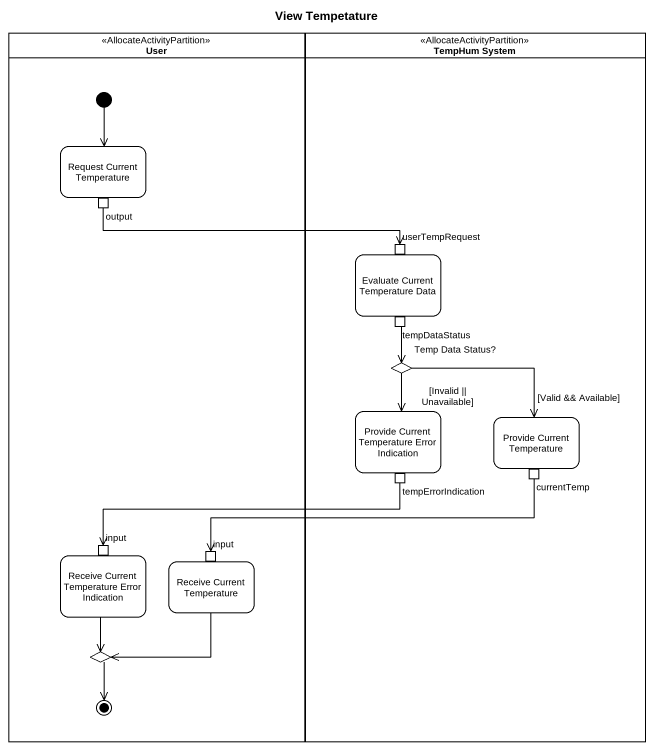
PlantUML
@startuml
title View Tempetature
hide empty description
state User <<AllocateActivityPartition>> {
  state "Request Current Temperature" as Request_Current_Temperature {
    state output <<outputPin>>
  }
  state "Receive Current Temperature Error Indication" as Receive_Current_Temperature {
    state input <<inputPin>>
  }
  state "Receive Current Temperature" as Receive_Current_Temperature_2 {
    state "input" as input_2 <<inputPin>>
  }
  state choice1 <<choice>>
  [*] --> Request_Current_Temperature
  choice1 --> [*]
}
state "TempHum System" as TempHum_System <<AllocateActivityPartition>> {
  state "Evaluate Current Temperature Data" as Evaluate_Current {
    state userTempRequest <<inputPin>>
    state tempDataStatus <<outputPin>>
  }
  state "Temp Data Status?" as Temp_Data_Status <<choice>>
  state "Provide Current Temperature Error Indication" as Provide_Current_Temperature {
    state tempErrorIndication <<outputPin>>
  }
  state "Provide Current Temperature" as Provide_Current_Temperature_2 {
    state currentTemp <<outputPin>>
  }
}
output -right-> userTempRequest
tempDataStatus --> Temp_Data_Status
Temp_Data_Status --> Provide_Current_Temperature : [Invalid || Unavailable]
Temp_Data_Status -right-> Provide_Current_Temperature_2 : [Valid && Available]
tempErrorIndication -left-> input
currentTemp -left-> input_2
Receive_Current_Temperature --> choice1
Receive_Current_Temperature_2 --> choice1
@enduml
